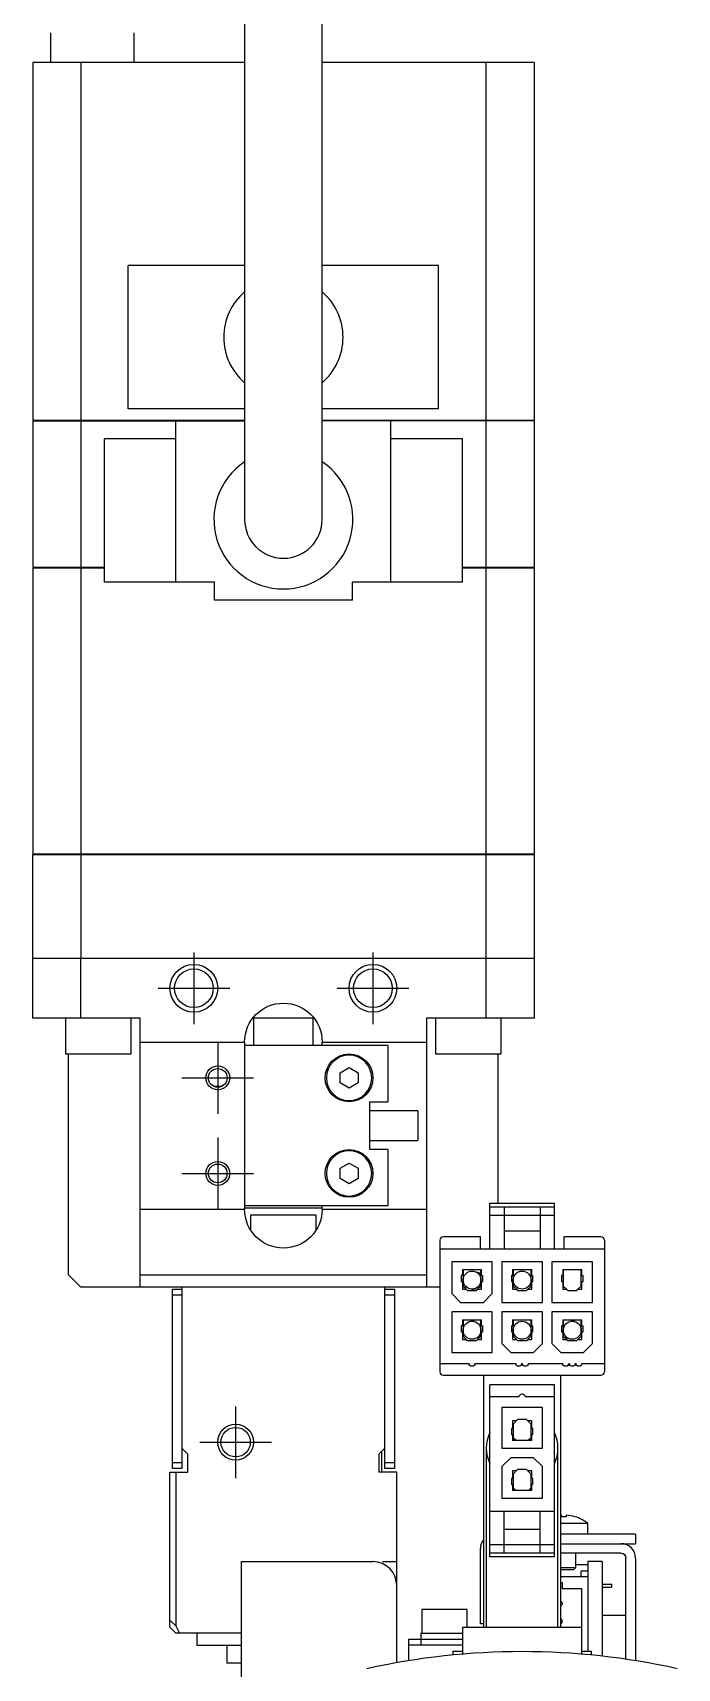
# Model space of a CAD drawing. Extents: x 0 to 1580, y -8 to 1316.
# Drawn here: x 1169.5 to 1223.5, y 584.3 to 721.2 of the extents above; entities that cross this region are included whole.
import ezdxf

# ---------------------------------------------------------------- set-up
doc = ezdxf.new("R2010")
doc.units = 0
doc.header["$LTSCALE"] = 0.5
doc.linetypes.add('CENTER', pattern=[50.8, 31.75, -6.35, 6.35, -6.35])
for name, color, linetype in [('MSM_CENTER', 1, 'CENTER'), ('MSM_CONTINUOUS', 7, 'CONTINUOUS'), ('MSM_NARROW', 5, 'CONTINUOUS')]:
    doc.layers.add(name, color=color, linetype=linetype)

msp = doc.modelspace()

# ---------------------------------------------------------------- linework, layer by layer
at = {"layer": 'MSM_CENTER'}
for p, q in [((1182.97, 644.24), (1182.97, 638.24)), ((1197.97, 644.24), (1197.97, 638.24)), ((1179.97, 641.24), (1185.97, 641.24)), ((1194.97, 641.24), (1200.97, 641.24)), ((1184.97, 636.74), (1184.97, 630.74)), ((1181.97, 633.74), (1187.97, 633.74)), ((1184.97, 628.74), (1184.97, 622.74)), ((1181.97, 625.74), (1187.97, 625.74)), ((1186.47, 606.24), (1186.47, 600.24)), ((1183.47, 603.24), (1189.47, 603.24))]:
    msp.add_line(p, q, dxfattribs=at)
at = {"layer": 'MSM_CONTINUOUS'}
for p, q in [((1187.22, 780.49), (1187.22, 680.49)), ((1193.72, 680.49), (1193.72, 780.49)), ((1170.97, 721.24), (1170.97, 718.74)), ((1177.97, 718.74), (1177.97, 721.24)), ((1187.22, 718.74), (1169.47, 718.74)), ((1169.47, 718.74), (1169.47, 688.79)), ((1173.5, 718.74), (1173.5, 688.79)), ((1211.47, 718.74), (1193.72, 718.74)), ((1207.44, 718.74), (1207.44, 688.79)), ((1211.47, 718.74), (1211.47, 688.79)), ((1177.47, 689.74), (1177.47, 701.74)), ((1187.22, 701.74), (1177.47, 701.74)), ((1203.47, 701.74), (1193.72, 701.74)), ((1203.47, 689.74), (1203.47, 701.74)), ((1169.47, 688.79), (1187.22, 688.79)), ((1169.52, 688.79), (1169.52, 688.74)), ((1173.75, 688.79), (1173.75, 688.74)), ((1187.22, 689.74), (1177.47, 689.74)), ((1203.47, 689.74), (1193.72, 689.74)), ((1193.72, 688.79), (1211.47, 688.79)), ((1207.18, 688.79), (1207.18, 688.74)), ((1211.42, 688.79), (1211.42, 688.74)), ((1169.47, 688.74), (1169.47, 676.49)), ((1169.47, 688.74), (1187.22, 688.74)), ((1173.5, 688.74), (1173.5, 676.49)), ((1181.47, 675.24), (1181.47, 688.74)), ((1211.47, 688.74), (1193.72, 688.74)), ((1199.47, 675.24), (1199.47, 688.74)), ((1207.44, 688.74), (1207.44, 676.49)), ((1211.47, 688.74), (1211.47, 676.49)), ((1175.47, 675.24), (1175.47, 687.24)), ((1181.47, 687.24), (1175.47, 687.24)), ((1205.47, 687.24), (1199.47, 687.24)), ((1205.47, 675.24), (1205.47, 687.24)), ((1169.47, 676.49), (1175.47, 676.49)), ((1169.47, 676.44), (1169.47, 652.49)), ((1169.47, 676.44), (1175.47, 676.44)), ((1169.52, 676.49), (1169.52, 676.44)), ((1173.5, 676.44), (1173.5, 652.49)), ((1173.75, 676.49), (1173.75, 676.44)), ((1205.47, 676.49), (1211.47, 676.49)), ((1205.47, 676.44), (1211.47, 676.44)), ((1207.18, 676.49), (1207.18, 676.44)), ((1207.44, 676.44), (1207.44, 652.49)), ((1211.42, 676.49), (1211.42, 676.44)), ((1211.47, 676.44), (1211.47, 652.49)), ((1184.69, 675.24), (1175.47, 675.24)), ((1184.69, 673.74), (1184.69, 675.24)), ((1205.47, 675.24), (1196.25, 675.24)), ((1196.25, 673.74), (1196.25, 675.24)), ((1196.25, 673.74), (1184.69, 673.74)), ((1169.47, 652.49), (1211.47, 652.49)), ((1169.47, 652.44), (1211.47, 652.44)), ((1169.47, 638.74), (1169.47, 652.44)), ((1169.52, 652.49), (1169.52, 652.44)), ((1173.5, 652.44), (1173.5, 643.74)), ((1173.75, 652.49), (1173.75, 652.44)), ((1207.18, 652.49), (1207.18, 652.44)), ((1207.44, 652.44), (1207.44, 643.74)), ((1211.42, 652.49), (1211.42, 652.44)), ((1211.47, 652.44), (1211.47, 638.74)), ((1211.47, 643.74), (1169.47, 643.74)), ((1173.47, 643.74), (1173.47, 638.74)), ((1207.47, 638.74), (1207.47, 643.74)), ((1178.47, 638.74), (1169.47, 638.74)), ((1172.22, 638.74), (1172.22, 635.74)), ((1177.72, 635.74), (1177.72, 638.74)), ((1178.47, 616.24), (1178.47, 638.74)), ((1193.03, 638.74), (1187.91, 638.74)), ((1187.97, 638.74), (1187.97, 636.44)), ((1192.97, 636.44), (1192.97, 638.74)), ((1211.47, 638.74), (1202.47, 638.74)), ((1202.47, 638.74), (1202.47, 616.24)), ((1203.22, 638.74), (1203.22, 635.74)), ((1208.72, 635.74), (1208.72, 638.74)), ((1178.47, 636.74), (1187.22, 636.74)), ((1187.22, 636.74), (1187.22, 622.74)), ((1193.72, 636.74), (1202.47, 636.74)), ((1193.72, 636.44), (1193.72, 636.74)), ((1172.22, 635.74), (1177.72, 635.74)), ((1172.47, 617.24), (1172.47, 635.74)), ((1199.22, 636.44), (1187.22, 636.44)), ((1199.22, 636.44), (1199.22, 631.74)), ((1203.22, 635.74), (1208.72, 635.74)), ((1208.47, 623.24), (1208.47, 635.74)), ((1195.22, 634.17), (1195.97, 634.61)), ((1195.22, 633.31), (1195.22, 634.17)), ((1195.97, 634.61), (1196.72, 634.17)), ((1196.72, 634.17), (1196.72, 633.31)), ((1184.67, 633.04), (1184.64, 633.01)), ((1184.67, 633.04), (1185.36, 633.04)), ((1195.97, 632.87), (1195.22, 633.31)), ((1196.72, 633.31), (1195.97, 632.87)), ((1197.72, 627.74), (1197.72, 631.74)), ((1197.72, 631.74), (1199.22, 631.74)), ((1201.72, 630.99), (1197.72, 630.99)), ((1201.72, 630.99), (1201.72, 628.49)), ((1197.72, 628.49), (1201.72, 628.49)), ((1199.22, 627.74), (1197.72, 627.74)), ((1199.22, 627.74), (1199.22, 623.04)), ((1195.22, 626.17), (1195.97, 626.61)), ((1195.22, 625.31), (1195.22, 626.17)), ((1195.97, 626.61), (1196.72, 626.17)), ((1196.72, 626.17), (1196.72, 625.31)), ((1195.97, 624.87), (1195.22, 625.31)), ((1196.72, 625.31), (1195.97, 624.87)), ((1199.22, 623.04), (1187.22, 623.04)), ((1193.72, 622.74), (1193.72, 623.04)), ((1207.77, 619.44), (1207.77, 623.24)), ((1207.77, 623.24), (1213.17, 623.24)), ((1213.17, 619.44), (1213.17, 623.24)), ((1178.47, 622.74), (1187.22, 622.74)), ((1193.72, 622.84), (1187.22, 622.84)), ((1193.22, 622.24), (1187.72, 622.24)), ((1187.72, 622.24), (1187.72, 621.01)), ((1193.22, 621.01), (1193.22, 622.24)), ((1193.72, 622.74), (1202.47, 622.74)), ((1207.77, 622.94), (1213.17, 622.94)), ((1207.77, 622.24), (1213.17, 622.24)), ((1208.97, 622.94), (1208.97, 619.44)), ((1211.97, 622.94), (1211.97, 619.44)), ((1206.97, 620.44), (1203.87, 620.44)), ((1206.97, 619.44), (1206.97, 620.44)), ((1208.97, 620.94), (1211.97, 620.94)), ((1213.97, 620.44), (1213.97, 619.44)), ((1217.07, 620.44), (1213.97, 620.44)), ((1203.57, 620.14), (1203.57, 609.14)), ((1203.57, 619.44), (1217.37, 619.44)), ((1217.37, 620.14), (1217.37, 609.14)), ((1207.97, 618.34), (1204.57, 618.34)), ((1204.57, 618.34), (1204.57, 615.69)), ((1205.47, 617.69), (1205.47, 617.19)), ((1205.47, 617.69), (1207.07, 617.69)), ((1205.52, 617.69), (1205.52, 616.31)), ((1207.02, 616.31), (1207.02, 617.69)), ((1207.07, 617.19), (1207.07, 617.69)), ((1207.97, 615.69), (1207.97, 618.34)), ((1208.77, 618.34), (1208.77, 614.94)), ((1212.17, 618.34), (1208.77, 618.34)), ((1209.67, 617.69), (1211.27, 617.69)), ((1209.67, 617.69), (1209.67, 617.19)), ((1209.72, 617.69), (1209.72, 616.31)), ((1211.22, 616.31), (1211.22, 617.69)), ((1211.27, 617.19), (1211.27, 617.69)), ((1212.17, 614.94), (1212.17, 618.34)), ((1212.97, 618.34), (1212.97, 614.94)), ((1216.37, 618.34), (1212.97, 618.34)), ((1213.87, 617.69), (1215.47, 617.69)), ((1213.87, 617.69), (1213.87, 617.19)), ((1213.92, 617.69), (1213.92, 616.31)), ((1215.42, 616.31), (1215.42, 617.69)), ((1215.47, 617.19), (1215.47, 617.69)), ((1216.37, 614.94), (1216.37, 618.34)), ((1172.47, 617.24), (1173.47, 616.24)), ((1173.47, 616.24), (1203.57, 616.24)), ((1178.47, 617.24), (1202.47, 617.24)), ((1181.97, 616.24), (1181.97, 601.04)), ((1198.97, 601.04), (1198.97, 616.24)), ((1205.52, 617.19), (1205.37, 617.19)), ((1205.37, 617.19), (1205.37, 616.69)), ((1205.37, 616.69), (1205.52, 616.69)), ((1205.47, 616.69), (1205.47, 616.04)), ((1205.52, 616.31), (1205.79, 616.04)), ((1205.59, 616.24), (1205.79, 616.24)), ((1206.47, 617.54), (1207.02, 617.38)), ((1206.74, 616.04), (1207.02, 616.31)), ((1207.02, 617.19), (1207.17, 617.19)), ((1207.02, 616.69), (1207.17, 616.69)), ((1207.07, 616.04), (1207.07, 616.69)), ((1207.17, 616.69), (1207.17, 617.19)), ((1209.57, 617.19), (1209.57, 616.69)), ((1209.72, 617.19), (1209.57, 617.19)), ((1209.57, 616.69), (1209.72, 616.69)), ((1209.67, 616.69), (1209.67, 616.04)), ((1209.72, 616.31), (1209.99, 616.04)), ((1210.84, 615.94), (1211.22, 616.31)), ((1211.22, 617.19), (1211.37, 617.19)), ((1211.22, 616.69), (1211.37, 616.69)), ((1211.27, 616.04), (1211.27, 616.69)), ((1211.37, 616.69), (1211.37, 617.19)), ((1213.92, 617.19), (1213.77, 617.19)), ((1213.77, 617.19), (1213.77, 616.69)), ((1213.77, 616.69), (1213.92, 616.69)), ((1213.87, 616.69), (1213.87, 616.04)), ((1213.92, 616.31), (1214.19, 616.04)), ((1215.14, 616.04), (1215.42, 616.31)), ((1215.42, 617.19), (1215.57, 617.19)), ((1215.42, 616.69), (1215.57, 616.69)), ((1215.47, 616.04), (1215.47, 616.69)), ((1215.57, 616.69), (1215.57, 617.19)), ((1181.17, 616.04), (1181.97, 616.04)), ((1181.17, 601.04), (1181.17, 616.04)), ((1181.97, 615.54), (1181.17, 615.54)), ((1198.97, 616.04), (1199.77, 616.04)), ((1199.77, 615.54), (1198.97, 615.54)), ((1199.77, 616.04), (1199.77, 601.04)), ((1204.57, 615.69), (1205.32, 614.94)), ((1205.32, 614.94), (1207.22, 614.94)), ((1205.47, 616.04), (1205.79, 616.04)), ((1205.79, 616.04), (1205.89, 615.94)), ((1205.89, 615.94), (1206.64, 615.94)), ((1206.61, 615.94), (1206.07, 616.09)), ((1206.64, 615.94), (1206.74, 616.04)), ((1206.74, 616.04), (1207.07, 616.04)), ((1207.22, 614.94), (1207.97, 615.69)), ((1208.77, 614.94), (1212.17, 614.94)), ((1209.67, 616.04), (1209.99, 616.04)), ((1209.99, 616.04), (1210.09, 615.94)), ((1210.09, 615.94), (1210.84, 615.94)), ((1210.94, 616.04), (1211.27, 616.04)), ((1212.97, 614.94), (1216.37, 614.94)), ((1213.87, 616.04), (1214.19, 616.04)), ((1214.19, 616.04), (1214.29, 615.94)), ((1214.29, 615.94), (1215.04, 615.94)), ((1215.04, 615.94), (1215.14, 616.04)), ((1215.14, 616.04), (1215.47, 616.04)), ((1207.97, 614.14), (1204.57, 614.14)), ((1204.57, 614.14), (1204.57, 610.74)), ((1205.47, 613.49), (1205.47, 612.99)), ((1205.47, 613.49), (1207.07, 613.49)), ((1205.52, 613.49), (1205.52, 612.11)), ((1206.05, 613.33), (1206.58, 613.49)), ((1207.02, 612.11), (1207.02, 613.49)), ((1207.07, 612.99), (1207.07, 613.49)), ((1207.97, 610.74), (1207.97, 614.14)), ((1208.77, 614.14), (1208.77, 611.49)), ((1212.17, 614.14), (1208.77, 614.14)), ((1209.67, 613.49), (1211.27, 613.49)), ((1209.67, 613.49), (1209.67, 612.99)), ((1209.72, 613.49), (1209.72, 612.11)), ((1209.72, 613.49), (1209.72, 613.41)), ((1211.21, 613.49), (1211.22, 613.41)), ((1211.22, 612.11), (1211.22, 613.49)), ((1211.27, 612.99), (1211.27, 613.49)), ((1212.17, 611.49), (1212.17, 614.14)), ((1216.37, 614.14), (1212.97, 614.14)), ((1212.97, 614.14), (1212.97, 611.49)), ((1213.87, 613.49), (1215.47, 613.49)), ((1213.87, 613.49), (1213.87, 612.99)), ((1213.92, 613.49), (1213.92, 612.11)), ((1214.88, 613.33), (1214.36, 613.49)), ((1215.42, 612.11), (1215.42, 613.49)), ((1215.47, 612.99), (1215.47, 613.49)), ((1216.37, 611.49), (1216.37, 614.14)), ((1205.37, 612.99), (1205.37, 612.49)), ((1205.52, 612.99), (1205.37, 612.99)), ((1205.37, 612.49), (1205.52, 612.49)), ((1205.47, 612.49), (1205.47, 611.84)), ((1205.52, 612.11), (1205.79, 611.84)), ((1206.74, 611.84), (1207.02, 612.11)), ((1207.02, 612.99), (1207.17, 612.99)), ((1207.02, 612.49), (1207.17, 612.49)), ((1207.07, 611.84), (1207.07, 612.49)), ((1207.17, 612.49), (1207.17, 612.99)), ((1209.72, 612.99), (1209.57, 612.99)), ((1209.57, 612.99), (1209.57, 612.49)), ((1209.57, 612.49), (1209.72, 612.49)), ((1209.67, 612.49), (1209.67, 611.84)), ((1209.72, 612.11), (1209.99, 611.84)), ((1210.94, 611.84), (1211.22, 612.11)), ((1211.22, 612.99), (1211.37, 612.99)), ((1211.22, 612.49), (1211.37, 612.49)), ((1211.27, 611.84), (1211.27, 612.49)), ((1211.37, 612.49), (1211.37, 612.99)), ((1213.77, 612.99), (1213.77, 612.49)), ((1213.92, 612.99), (1213.77, 612.99)), ((1213.77, 612.49), (1213.92, 612.49)), ((1213.87, 612.49), (1213.87, 611.84)), ((1213.92, 612.11), (1214.19, 611.84)), ((1215.14, 611.84), (1215.42, 612.11)), ((1215.42, 612.99), (1215.57, 612.99)), ((1215.42, 612.49), (1215.57, 612.49)), ((1215.47, 611.84), (1215.47, 612.49)), ((1215.57, 612.49), (1215.57, 612.99)), ((1204.57, 610.74), (1207.97, 610.74)), ((1205.47, 611.84), (1205.79, 611.84)), ((1205.79, 611.84), (1205.89, 611.74)), ((1205.89, 611.74), (1206.64, 611.74)), ((1206.93, 612.03), (1206.48, 611.9)), ((1206.64, 611.74), (1206.74, 611.84)), ((1206.74, 611.84), (1207.07, 611.84)), ((1208.77, 611.49), (1209.52, 610.74)), ((1209.52, 610.74), (1211.42, 610.74)), ((1209.67, 611.84), (1209.99, 611.84)), ((1209.99, 611.84), (1210.09, 611.74)), ((1210.09, 611.74), (1210.84, 611.74)), ((1210.84, 611.74), (1210.94, 611.84)), ((1210.94, 611.84), (1211.27, 611.84)), ((1211.42, 610.74), (1212.17, 611.49)), ((1212.97, 611.49), (1213.72, 610.74)), ((1213.72, 610.74), (1215.62, 610.74)), ((1213.87, 611.84), (1214.19, 611.84)), ((1214, 612.03), (1214.45, 611.9)), ((1214.19, 611.84), (1214.29, 611.74)), ((1214.29, 611.74), (1215.04, 611.74)), ((1215.04, 611.74), (1215.14, 611.84)), ((1215.14, 611.84), (1215.47, 611.84)), ((1215.62, 610.74), (1216.37, 611.49)), ((1203.57, 609.84), (1206.02, 609.84)), ((1206.52, 609.84), (1209.94, 609.84)), ((1210.44, 609.84), (1210.49, 609.84)), ((1210.99, 609.84), (1213.87, 609.84)), ((1214.37, 609.84), (1214.42, 609.84)), ((1214.92, 609.84), (1214.97, 609.84)), ((1215.47, 609.84), (1217.37, 609.84)), ((1203.87, 608.84), (1217.07, 608.84)), ((1207.22, 608.84), (1207.22, 587.74)), ((1207.77, 593.64), (1207.77, 608.04)), ((1213.17, 608.04), (1207.77, 608.04)), ((1213.17, 593.64), (1213.17, 608.04)), ((1213.72, 587.74), (1213.72, 608.84)), ((1210.22, 607.04), (1207.77, 607.04)), ((1213.17, 607.04), (1210.72, 607.04)), ((1212.17, 606.14), (1208.77, 606.14)), ((1208.77, 606.14), (1208.77, 602.74)), ((1212.17, 602.74), (1212.17, 606.14)), ((1209.72, 604.39), (1209.57, 604.39)), ((1209.57, 604.39), (1209.57, 603.89)), ((1209.57, 603.89), (1209.72, 603.89)), ((1209.99, 605.04), (1209.67, 605.04)), ((1209.67, 605.04), (1209.67, 604.39)), ((1209.67, 603.89), (1209.67, 603.39)), ((1210.09, 605.14), (1209.72, 604.76)), ((1209.72, 604.76), (1209.72, 603.39)), ((1210.84, 605.14), (1210.09, 605.14)), ((1211.22, 604.76), (1210.84, 605.14)), ((1211.27, 605.04), (1210.94, 605.04)), ((1211.22, 603.39), (1211.22, 604.76)), ((1211.37, 604.39), (1211.22, 604.39)), ((1211.37, 603.89), (1211.22, 603.89)), ((1211.27, 604.39), (1211.27, 605.04)), ((1211.27, 603.39), (1211.27, 603.89)), ((1211.37, 603.89), (1211.37, 604.39)), ((1181.97, 602.74), (1182.47, 602.24)), ((1198.47, 602.24), (1198.97, 602.74)), ((1207.47, 602.74), (1207.47, 587.74)), ((1208.77, 602.74), (1212.17, 602.74)), ((1211.27, 603.39), (1209.67, 603.39)), ((1213.47, 587.74), (1213.47, 602.74)), ((1181.17, 601.54), (1181.97, 601.54)), ((1182.47, 600.74), (1182.47, 602.24)), ((1198.47, 602.24), (1198.47, 600.74)), ((1198.72, 600.74), (1198.72, 602.49)), ((1198.97, 601.54), (1199.77, 601.54)), ((1209.52, 601.94), (1208.77, 601.19)), ((1208.77, 601.19), (1208.77, 598.54)), ((1211.42, 601.94), (1209.52, 601.94)), ((1212.17, 601.19), (1211.42, 601.94)), ((1212.17, 598.54), (1212.17, 601.19)), ((1180.97, 587.74), (1180.97, 600.74)), ((1180.97, 600.74), (1182.47, 600.74)), ((1181.97, 601.04), (1181.17, 601.04)), ((1181.47, 600.74), (1181.47, 587.85)), ((1199.97, 600.74), (1198.47, 600.74)), ((1199.77, 601.04), (1198.97, 601.04)), ((1199.97, 584.81), (1199.97, 600.74)), ((1209.72, 600.19), (1209.57, 600.19)), ((1209.57, 600.19), (1209.57, 599.69)), ((1209.99, 600.84), (1209.67, 600.84)), ((1209.67, 600.84), (1209.67, 600.19)), ((1210.09, 600.94), (1209.72, 600.56)), ((1209.72, 600.56), (1209.72, 599.19)), ((1210.84, 600.94), (1210.09, 600.94)), ((1211.22, 600.56), (1210.84, 600.94)), ((1211.27, 600.84), (1210.94, 600.84)), ((1211.22, 599.19), (1211.22, 600.56)), ((1211.37, 600.19), (1211.22, 600.19)), ((1211.27, 600.19), (1211.27, 600.84)), ((1211.37, 599.69), (1211.37, 600.19)), ((1208.77, 598.54), (1212.17, 598.54)), ((1209.57, 599.69), (1209.72, 599.69)), ((1209.67, 599.69), (1209.67, 599.19)), ((1211.27, 599.19), (1209.67, 599.19)), ((1211.37, 599.69), (1211.22, 599.69)), ((1211.27, 599.19), (1211.27, 599.69)), ((1213.17, 597.44), (1207.77, 597.44)), ((1208.97, 593.94), (1208.97, 597.44)), ((1211.97, 593.94), (1211.97, 597.44)), ((1213.77, 597), (1213.77, 597.13)), ((1214.17, 597.13), (1214.17, 597)), ((1211.97, 595.94), (1208.97, 595.94)), ((1215.97, 596.44), (1213.72, 596.44)), ((1214.17, 597), (1213.77, 597)), ((1214.92, 597), (1214.9, 597)), ((1215.97, 595.54), (1215.97, 596.44)), ((1206.97, 588.04), (1206.97, 594.34)), ((1213.17, 594.64), (1207.77, 594.64)), ((1219.97, 595.54), (1213.72, 595.54)), ((1213.72, 594.74), (1219.97, 594.74)), ((1219.97, 595.54), (1219.97, 594.74)), ((1186.97, 529.24), (1186.97, 593.24)), ((1186.97, 593.24), (1197.97, 593.24)), ((1198.77, 593.24), (1199.97, 593.24)), ((1213.17, 593.94), (1207.77, 593.94)), ((1213.17, 593.64), (1207.77, 593.64)), ((1218.77, 593.94), (1213.72, 593.94)), ((1214.97, 592.74), (1214.97, 593.94)), ((1214.97, 592.99), (1215.97, 592.99)), ((1217.17, 593.24), (1215.97, 593.24)), ((1215.97, 593.24), (1215.97, 585.74)), ((1217.17, 593.24), (1217.17, 585.36)), ((1219.17, 585.1), (1219.17, 593.54)), ((1219.97, 593.54), (1219.97, 584.98)), ((1213.72, 592.74), (1214.97, 592.74)), ((1214.77, 592.54), (1213.72, 592.54)), ((1213.72, 591.99), (1215.97, 591.99)), ((1214.77, 592.54), (1214.97, 592.74)), ((1215.97, 592.44), (1215.42, 592.44)), ((1215.42, 591.99), (1215.42, 592.44)), ((1213.72, 591.49), (1213.82, 591.49)), ((1213.82, 591.49), (1213.82, 590.99)), ((1213.82, 590.99), (1215.47, 590.99)), ((1215.47, 585.53), (1215.47, 590.99)), ((1217.17, 591.36), (1217.97, 591.36)), ((1217.17, 591.11), (1217.97, 591.11)), ((1217.97, 591.11), (1217.97, 591.36)), ((1205.87, 589.24), (1202.07, 589.24)), ((1202.07, 589.24), (1202.07, 587.24)), ((1205.87, 587.74), (1205.87, 589.24)), ((1180.97, 588.35), (1181.47, 587.85)), ((1181.47, 587.24), (1180.97, 587.74)), ((1181.47, 587.85), (1181.77, 587.24)), ((1205.47, 587.74), (1215.47, 587.74)), ((1205.47, 587.74), (1205.47, 585.53)), ((1207.22, 588.04), (1206.97, 588.04)), ((1219.17, 588.74), (1217.17, 588.74)), ((1186.97, 587.24), (1181.47, 587.24)), ((1183.22, 587.24), (1183.22, 586.24)), ((1183.22, 586.24), (1186.97, 586.24)), ((1185.72, 586.24), (1185.72, 584.74)), ((1200.97, 584.98), (1200.97, 586.74)), ((1200.97, 586.74), (1201.97, 586.74)), ((1205.47, 586.24), (1200.97, 586.24)), ((1201.97, 587.24), (1201.97, 586.24)), ((1201.97, 587.24), (1205.47, 587.24)), ((1201.97, 586.74), (1205.47, 586.74)), ((1186.97, 584.74), (1185.72, 584.74)), ((1204.65, 585.74), (1205.47, 585.74)), ((1204.65, 585.74), (1204.65, 585.45)), ((1215.47, 585.74), (1216.29, 585.74)), ((1216.29, 585.45), (1216.29, 585.74))]:
    msp.add_line(p, q, dxfattribs=at)
for centre, radius in [((1182.97, 641.24), 1.62), ((1197.97, 641.24), 1.62), ((1195.97, 633.74), 2), ((1184.97, 633.74), 0.783), ((1195.97, 625.74), 2), ((1184.97, 625.74), 0.783), ((1206.27, 616.81), 0.75), ((1210.47, 616.81), 0.75), ((1206.27, 612.61), 0.75), ((1210.47, 612.61), 0.75), ((1214.67, 612.61), 0.75), ((1186.47, 603.24), 1.23)]:
    msp.add_circle(centre, radius, dxfattribs=at)
at = {"layer": 'MSM_CONTINUOUS', "extrusion": (0, 0, -1)}
for centre in [(-1195.97, 633.74), (-1195.97, 625.74)]:
    msp.add_circle(centre, 1.9, dxfattribs=at)
at = {"layer": 'MSM_CONTINUOUS'}
for centre, radius, start, end in [((1190.47, 695.74), 5, 130.5416, 229.4584), ((1190.47, 695.74), 5, 310.5416, 49.4584), ((1190.47, 680.49), 5.82, 123.9465, 56.0535), ((1190.47, 680.49), 3.25, 180, 360), ((1203.87, 620.14), 0.3, 90, 180), ((1217.07, 620.14), 0.3, 0, 90), ((1203.87, 609.14), 0.3, 180, 270), ((1217.07, 609.14), 0.3, 270, 0), ((1210.47, 602.74), 3, 154.1588, 205.8426), ((1210.47, 602.74), 3, 334.1588, 25.8426), ((1213.97, 593.94), 3.19, 93.5904, 94.4896), ((1213.97, 593.94), 3.19, 73.0947, 86.4096), ((1213.97, 593.94), 3.2, 51.3178, 72.73), ((1208.17, 594.34), 1.2, 142.3415, 180), ((1218.77, 593.54), 1.2, 0, 90), ((1197.97, 591.24), 2, 0, 90)]:
    msp.add_arc(centre, radius, start, end, dxfattribs=at)
at = {"layer": 'MSM_CONTINUOUS', "extrusion": (0, 0, -1)}
for centre, radius, start, end in [((-1190.47, 636.74), 3.25, 0, 180), ((-1190.47, 622.74), 3.25, 180, 360), ((-1206.27, 609.84), 0.25, 180, 0), ((-1210.19, 609.84), 0.25, 180, 0), ((-1210.74, 609.84), 0.25, 180, 0), ((-1214.12, 609.84), 0.25, 180, 0), ((-1214.67, 609.84), 0.25, 180, 0), ((-1215.22, 609.84), 0.25, 180, 0), ((-1210.47, 607.04), 0.25, 359.9993, 179.9993), ((-1210.47, 604.26), 1, 298.9543, 318.5897), ((-1210.47, 604.26), 1, 221.4089, 241.0443), ((-1210.47, 600.06), 1, 298.9543, 318.5897), ((-1210.47, 600.06), 1, 221.4089, 241.0443), ((-1218.77, 593.54), 0.4, 90, 180), ((-1213.57, 589.74), 0.25, 126.8699, 233.1301), ((-1213.57, 588.24), 0.25, 126.8699, 233.1301), ((-1210.47, 525.73), 60, 77.4867, 102.5133)]:
    msp.add_arc(centre, radius, start, end, dxfattribs=at)
at = {"layer": 'MSM_NARROW'}
for centre, radius in [((1182.97, 641.24), 2), ((1197.97, 641.24), 2), ((1184.97, 633.74), 1), ((1184.97, 625.74), 1), ((1186.47, 603.24), 1.5)]:
    msp.add_circle(centre, radius, dxfattribs=at)

doc.saveas('drawing.dxf')
